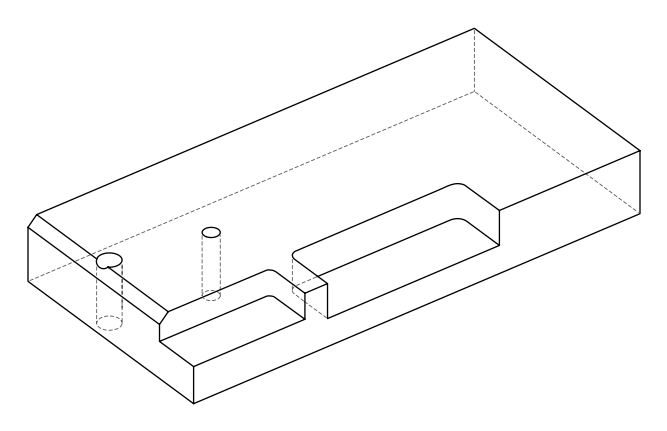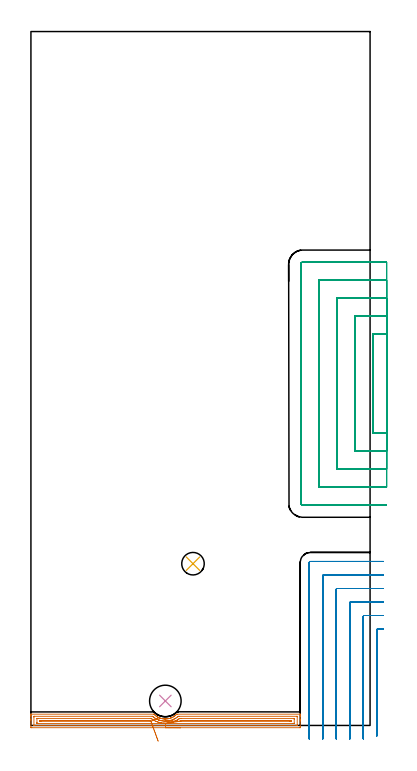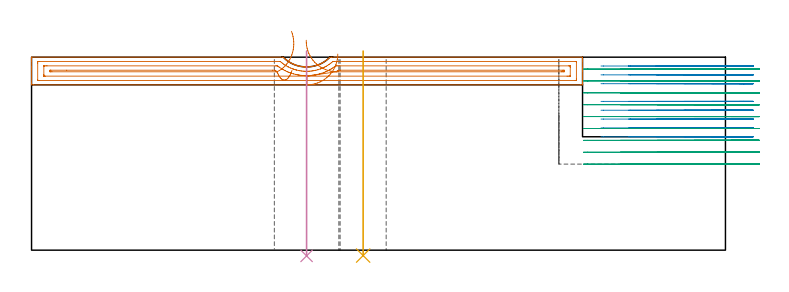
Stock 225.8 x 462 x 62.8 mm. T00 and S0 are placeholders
(PLAN: 5 operations, 4 tool changes, 54.4 min)
(1 AREA_MILL | FG_CHAMFER_SURFACE | UGT0205_001 | 5.95 min | 7483 mm3)
(2 MILL_CORNER_NOTCH_RECTANGULAR | CORNER_NOTCH_RECTANGULAR | NXT0201_011 | Follow Part, ap 3, ae 75% | 14.63 min | 138259 mm3)
(3 MILL_SLOT | SLOT_PARTIAL_RECTANGULAR | NXT0201_012 | Follow Part, ap 4, ae 75% | 33.24 min | 334316 mm3)
(4 INDEXABLE_INSERT_DRILL_THROUGH_HOLE_FROM_SOLID | STEP1HOLE | NXT0302_013 | 0.27 min | 21641 mm3)
(5 INDEXABLE_INSERT_DRILL_THROUGH_HOLE_FROM_SOLID_1 | STEP1HOLE_1 | NXT0302_001 | 0.27 min | 11061 mm3)
(TOOL UGT0205_001 | Chamfer Mill 20 x 3 x 45 deg. | D20 FL50 Z2)
(TOOL NXT0201_011 | ENDMILL 12mm [2P460-1200-NA 1630] | D12 FL38 Z6)
(TOOL NXT0201_012 | ENDMILL 16mm [2P460-1600-NA 1630] | D16 FL38 Z6)
(TOOL NXT0302_013 | Index. Insert Drill 21mm [880-D2100L25-05] | D21 PA176 FL105 Z2)
(TOOL NXT0302_001 | Index. Insert Drill 15mm [880-D1500L20-05] | D15 PA176 FL75 Z2)
(OP 1 AREA_MILL)
G17 G21 G94 G90
T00 M6
G54
G17 G0 G90 X99.65 Y-1.5 S1061 M3
G43 Z72.8 H0
Z63.8
G94 G1 X99.612 Z62.928 F250.
X99.498 Z62.064
X99.309 Z61.212
X99.047 Z60.38
X98.713 Z59.574
X98.31 Z58.8
X97.842 Z58.064
X97.31 Z57.372
X96.721 Z56.729
X96.078 Z56.14
X95.386 Z55.608
X94.65 Z55.14
X93.876 Z54.737
X93.07 Z54.403
X92.238 Z54.141
X91.387 Z53.952
X90.522 Z53.838
X89.65 Z53.8
X0.581 Y-1.499 Z53.801
X0.07 Y-1.494 Z53.803
X0.008 Y-1.491 Z53.806
X0. Y-0.986 Z54.31
Y3.443 Z58.737
Y4.059 Z59.357
Y4.329 Z59.626
Y6.101 Z61.396
Y6.64 Z61.938
Y6.987 Z62.285
Y7.188 Z62.487
X0.007 Y7.48 Z62.771
X0.01 Y7.497 Z62.788
X0.135 Y7.5 Z62.8
X81.634
X81.947 Y7.498 Z62.785
X82.012 Y7.44 Z62.739
X82.053 Y7.399 Z62.698
X82.432 Y7.044 Z62.344
X82.732 Y6.78 Z62.08
X82.821 Y6.702 Z62.001
X82.855 Y6.675 Z61.974
X82.947 Y6.6 Z61.9
X83.118 Y6.474 Z61.772
X83.224 Y6.396 Z61.692
X83.39 Y6.272 Z61.571
X83.841 Y5.96 Z61.258
X83.876 Y5.938 Z61.237
X84.063 Y5.822 Z61.119
X84.093 Y5.805 Z61.102
X84.397 Y5.631 Z60.929
X84.751 Y5.443 Z60.739
X85.113 Y5.27 Z60.569
X85.179 Y5.239 Z60.537
X85.429 Y5.131 Z60.43
X85.493 Y5.105 Z60.4
X85.58 Y5.067 Z60.363
X85.628 Y5.046 Z60.342
X85.79 Y4.983 Z60.278
X85.892 Y4.942 Z60.238
X86.206 Y4.836 Z60.133
X86.522 Y4.739 Z60.035
X86.944 Y4.624 Z59.923
X86.968 Y4.618 Z59.917
X87.374 Y4.526 Z59.825
X87.416 Y4.516 Z59.816
X87.862 Y4.439 Z59.732
X87.869 Y4.438 Z59.731
X88.309 Y4.375 Z59.673
X88.699 Y4.339 Z59.638
X88.756 Y4.334 Z59.631
X88.759
X88.859 Y4.329 Z59.627
X88.97 Y4.322 Z59.622
X89.203 Y4.31 Z59.61
X89.399 Y4.308 Z59.608
Y4.31 Z59.609
X89.583 Z59.603
X89.65 Y4.309
X90.097 Y4.324 Z59.623
X90.544 Y4.362 Z59.653
X90.991 Y4.414 Z59.711
X91.431 Y4.487 Z59.784
X91.438 Y4.488 Z59.786
X91.884 Y4.581 Z59.881
X92.332 Y4.696 Z59.996
X92.778 Y4.83 Z60.129
X93.043 Y4.919 Z60.219
X93.106 Y4.941 Z60.239
X93.213 Y4.987 Z60.281
X93.473 Y5.092 Z60.389
X93.658 Y5.168 Z60.465
X93.672 Y5.174 Z60.471
X94.121 Y5.381 Z60.68
X94.566 Y5.61 Z60.908
X94.784 Y5.736 Z61.034
X94.933 Y5.822 Z61.119
X95.459 Y6.162 Z61.46
X95.823 Y6.426 Z61.724
X96.178 Y6.702 Z62.001
X96.33 Y6.832 Z62.127
X96.353 Y6.851 Z62.147
X96.763 Y7.225 Z62.524
X96.975 Y7.429 Z62.728
X96.982 Y7.436 Z62.735
X97.043 Y7.499 Z62.785
X97.666 Y7.5 Z62.8
X179.165
X179.29 Y7.497 Z62.788
X179.293 Y7.48 Z62.771
X179.3 Y7.188 Z62.486
Y6.64 Z61.938
Y6.101 Z61.396
Y4.059 Z59.357
Y3.443 Z58.737
Y3.003 Z58.297
Y-0.678 Z54.619
X179.297 Y-0.986 Z54.31
X179.292 Y-1.491 Z53.806
X179.23 Y-1.494 Z53.803
X178.719 Y-1.5 Z53.8
X89.65
Y-0.086 Z55.214
X2.347
X2.142 Y-0.082 Z55.218
X2.042 Y-0.079 Z55.221
X2.009 Y-0.07 Z55.23
X2.007 Y-0.039 Z55.261
X2.003 Y0.041 Z55.341
X2. Y0.259 Z55.559
X2.001 Y5.574 Z60.874
X2.006 Y5.935 Z61.235
X2.01 Y6.037 Z61.337
X2.016 Y6.08 Z61.38
X2.035 Y6.081 Z61.381
X2.143 Y6.083 Z61.383
X2.362 Y6.086 Z61.386
X80.758
X80.867 Y6.084 Z61.384
X80.921 Y6.081 Z61.381
X80.944 Y6.079 Z61.379
X81.013 Y6.025 Z61.325
X81.388 Y5.723 Z61.023
X81.634 Y5.534 Z60.834
X82.071 Y5.215 Z60.515
X82.524 Y4.904 Z60.204
X82.765 Y4.754 Z60.054
X83.299 Y4.444 Z59.744
X83.441 Y4.368 Z59.668
X83.519 Y4.329 Z59.629
X84.306 Y3.966 Z59.266
X84.933 Y3.705 Z59.005
X85.197 Y3.609 Z58.909
X85.246 Y3.592 Z58.892
X85.288 Y3.579 Z58.879
X85.724 Y3.443 Z58.743
X86.087 Y3.344 Z58.644
X86.222 Y3.309 Z58.609
X86.978 Y3.143 Z58.443
X87.347 Y3.075 Z58.375
X87.869 Y3.001 Z58.301
X88.364 Y2.95 Z58.25
X88.759 Y2.922 Z58.222
X89.303 Y2.902 Z58.202
X89.65 Y2.899 Z58.199
X90.179 Y2.917 Z58.217
X90.541 Y2.942 Z58.242
X91.001 Y2.986 Z58.286
X91.431 Y3.04 Z58.34
X91.778 Y3.098 Z58.398
X92.322 Y3.205 Z58.505
X92.519 Y3.247 Z58.547
X93.213 Y3.425 Z58.725
X93.227 Y3.429 Z58.729
X93.274 Y3.443 Z58.743
X93.985 Y3.678 Z58.978
X94.103 Y3.722 Z59.022
X94.535 Y3.9 Z59.2
X94.994 Y4.1 Z59.4
X95.151 Y4.173 Z59.473
X95.47 Y4.329 Z59.629
X95.741 Y4.472 Z59.772
X95.885 Y4.552 Z59.852
X96.303 Y4.799 Z60.099
X96.776 Y5.098 Z60.398
X96.845 Y5.145 Z60.445
X96.943 Y5.215 Z60.515
X97.355 Y5.524 Z60.824
X97.666 Y5.764 Z61.064
X98.03 Y6.059 Z61.359
X98.068 Y6.079 Z61.379
X98.572 Y6.086 Z61.386
X176.953
X177.158 Y6.082 Z61.382
X177.258 Y6.079 Z61.379
X177.291 Y6.07 Z61.37
X177.293 Y6.039 Z61.339
X177.297 Y5.959 Z61.259
X177.3 Y5.741 Z61.041
X177.299 Y0.426 Z55.726
X177.294 Y0.065 Z55.365
X177.29 Y-0.037 Z55.263
X177.284 Y-0.08 Z55.22
X177.265 Y-0.081 Z55.219
X177.157 Y-0.083 Z55.217
X176.938 Y-0.086 Z55.214
X89.65
Y1.328 Z56.628
X4.488 Y1.329 Z56.629
X4.144 Y1.331 Z56.631
X4.03 Y1.333 Z56.633
X4.017 Y1.334 Z56.634
X4.01 Y1.358 Z56.658
X4.005 Y1.433 Z56.733
X4.002 Y1.528 Z56.828
X4. Y1.671 Z56.971
Y1.814 Z57.114
X4.001 Y4.471 Z59.771
X4.007 Y4.614 Z59.914
X4.01 Y4.653 Z59.953
X4.02 Y4.665 Z59.965
X4.058 Y4.667 Z59.967
X4.144 Y4.669 Z59.969
X4.69 Y4.671 Z59.971
X5.034 Y4.672 Z59.972
X79.508 Y4.671 Z59.971
X79.852 Y4.669 Z59.969
X79.967 Y4.667 Z59.967
X80.006 Y4.665 Z59.965
X80.042 Y4.648 Z59.948
X80.119 Y4.595 Z59.895
X80.492 Y4.329 Z59.629
X80.743 Y4.153 Z59.453
X81.301 Y3.774 Z59.074
X81.634 Y3.579 Z58.879
X81.873 Y3.443 Z58.743
X82.296 Y3.216 Z58.516
X82.524 Y3.103 Z58.403
X83.178 Y2.793 Z58.093
X83.415 Y2.692 Z57.992
X83.746 Y2.557 Z57.857
X84.306 Y2.35 Z57.65
X84.619 Y2.246 Z57.546
X85.197 Y2.076 Z57.376
X85.847 Y1.91 Z57.21
X86.087 Y1.856 Z57.156
X86.488 Y1.772 Z57.072
X86.969 Y1.68 Z56.98
X86.978 Y1.678 Z56.978
X87.028 Y1.671 Z56.971
X87.869 Y1.569 Z56.869
X87.984 Y1.557 Z56.857
X88.339 Y1.531 Z56.831
X88.759 Y1.504 Z56.804
X88.936 Y1.495 Z56.795
X89.197 Y1.49 Z56.79
X89.65 Y1.485 Z56.785
X89.835 Y1.487 Z56.787
X90.121 Y1.498 Z56.798
X90.541 Y1.519 Z56.819
X90.684 Y1.529 Z56.829
X91.154 Y1.571 Z56.871
X91.431 Y1.599 Z56.899
X91.497 Y1.606 Z56.906
X91.974 Y1.671 Z56.971
X92.271 Y1.722 Z57.022
X92.322 Y1.731 Z57.031
X93.009 Y1.874 Z57.174
X93.213 Y1.921 Z57.221
X93.718 Y2.055 Z57.355
X94.103 Y2.163 Z57.463
X94.403 Y2.259 Z57.559
X94.994 Y2.453 Z57.753
X95.071 Y2.481 Z57.781
X95.264 Y2.557 Z57.857
X95.698 Y2.743 Z58.043
X95.885 Y2.826 Z58.126
X96.308 Y3.022 Z58.322
X96.776 Y3.253 Z58.553
X96.901 Y3.318 Z58.618
X97.13 Y3.443 Z58.743
X97.467 Y3.641 Z58.941
X97.666 Y3.763 Z59.063
X98.01 Y3.987 Z59.287
X98.516 Y4.329 Z59.629
X98.54 Y4.346 Z59.646
X98.874 Y4.588 Z59.888
X98.974 Y4.661 Z59.961
X99.11 Y4.665 Z59.965
X99.448 Y4.669 Z59.969
X99.994 Y4.671 Z59.971
X100.338
X174.812
X175.156 Y4.669 Z59.969
X175.27 Y4.667 Z59.967
X175.283 Y4.665 Z59.965
X175.29 Y4.642 Z59.942
X175.295 Y4.567 Z59.867
X175.298 Y4.472 Z59.772
X175.3 Y4.329 Z59.629
Y4.186 Z59.486
X175.299 Y1.529 Z56.829
X175.293 Y1.386 Z56.686
X175.29 Y1.347 Z56.647
X175.28 Y1.335 Z56.635
X175.242 Y1.333 Z56.633
X175.156 Y1.331 Z56.631
X174.61 Y1.329 Z56.629
X174.266 Y1.328 Z56.628
X89.65
X99.126 Y2.749 Z58.049
X99.189 Y2.814 Z58.114
X99.254 Y2.86 Z58.16
X99.448 Y2.994 Z58.294
X99.718 Y3.174 Z58.474
X99.83 Y3.248 Z58.548
X100.338 Y3.255 Z58.555
X100.526 Y3.257 Z58.557
X172.672
X173.188 Y3.253 Z58.553
X173.273 Y3.25 Z58.55
X173.291 Y3.247 Z58.547
X173.293 Y3.23 Z58.53
X173.297 Y3.184 Z58.484
X173.299 Y3. Z58.3
X173.297 Y2.816 Z58.116
X173.293 Y2.77 Z58.07
X173.291 Y2.753 Z58.053
X173.273 Y2.75 Z58.05
X173.185 Y2.746 Z58.046
X172.671 Y2.743 Z58.043
X172.484
X99.807
X99.448 Y2.744 Z58.044
X99.258 Y2.746 Z58.046
X99.126 Y2.749 Z58.049
X98.256 Y2.772 Z58.11
X97.395 Y2.794 Z58.246
X96.549 Y2.816 Z58.456
X95.724 Y2.837 Z58.74
X94.927 Y2.857 Z59.094
X94.164 Y2.877 Z59.517
X93.441 Y2.895 Z60.005
X92.763 Y2.913 Z60.553
X92.135 Y2.929 Z61.159
X91.563 Y2.944 Z61.817
X91.05 Y2.957 Z62.523
X90.6 Y2.968 Z63.27
X90.218 Y2.978 Z64.054
X89.905 Y2.986 Z64.868
X89.664 Y2.993 Z65.707
X89.497 Y2.997 Z66.563
X89.405 Y2.999 Z67.431
X89.39 Y3. Z68.303
G0 X84.583 Y5.003 Z71.205
G1 X84.864 Y5.138 Z70.39
X85.08 Y5.243 Z69.552
X85.23 Y5.315 Z68.695
X85.312 Y5.354 Z67.828
X85.325 Y5.361 Z66.955
X85.27 Y5.334 Z66.085
X85.147 Y5.275 Z65.224
X84.956 Y5.183 Z64.377
X84.7 Y5.059 Z63.552
X84.38 Y4.905 Z62.756
X83.999 Y4.721 Z61.993
X83.559 Y4.509 Z61.27
X83.064 Y4.271 Z60.592
X82.518 Y4.007 Z59.965
X81.925 Y3.721 Z59.393
X81.289 Y3.415 Z58.88
X80.615 Y3.09 Z58.431
X79.909 Y2.749 Z58.049
X79.905 Y2.748 Z58.048
X79.852 Y2.745 Z58.045
X79.665 Y2.743 Z58.043
X6.629
X6.112 Y2.747 Z58.047
X6.027 Y2.75 Z58.05
X6.009 Y2.753 Z58.053
X6.007 Y2.77 Z58.07
X6.003 Y2.816 Z58.116
X6.001 Y3. Z58.3
X6.003 Y3.184 Z58.484
X6.007 Y3.23 Z58.53
X6.009 Y3.247 Z58.547
X6.027 Y3.25 Z58.55
X6.115 Y3.254 Z58.554
X6.298 Y3.256 Z58.556
X11.444 Y3.257 Z58.557
X78.444
X78.962 Y3.256 Z58.556
X79.152 Y3.253 Z58.553
X79.163 Y3.251 Z58.551
X79.245 Y3.199 Z58.499
X79.557 Y2.992 Z58.292
X79.852 Y2.793 Z58.093
X79.908 Y2.752 Z58.052
X79.909 Y2.749 Z58.049
X80.135 Y2.128 Z57.48
X80.377 Y1.462 Z56.971
X80.634 Y0.758 Z56.525
X80.903 Y0.019 Z56.147
X81.182 Y-0.748 Z55.838
X81.469 Y-1.537 Z55.602
X81.762 Y-2.342 Z55.44
X82.059 Y-3.158 Z55.353
X82.358 Y-3.977 Z55.342
X82.655 Y-4.795 Z55.407
X82.95 Y-5.604 Z55.547
X83.239 Y-6.398 Z55.763
X83.521 Y-7.172 Z56.051
X83.793 Y-7.919 Z56.41
X84.053 Y-8.634 Z56.836
X84.3 Y-9.312 Z57.328
X84.531 Y-9.946 Z57.88
X84.744 Y-10.533 Z58.489
G0 Z72.8
M5
M2
(OP 2 MILL_CORNER_NOTCH_RECTANGULAR)
G17 G21 G94 G90
T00 M6
G54
G17 G0 G90 X234.8 Y64.2 S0 M3
G43 Z72.8 H1
Z59.922
G94 G1 X231.8 F250.
X230.895 F500.
G3 X230.3 Y63.605 R0.6
G1 Y-3.969
Y-6.969 F250.
G0 Z72.8
X234.8 Y73.2
Z59.922
G1 X231.8
X221.895 F500.
G3 X221.3 Y72.605 R0.6
G1 Y-5.812
Y-6.
X221.284 Y-9. F250.
G0 Z72.8
X234.8 Y82.2
Z59.922
G1 X231.8
X212.896 F500.
G3 X212.3 Y81.604 R0.6
G1 Y-5.812
X212.299 Y-6.
X212.278 Y-9. F250.
G0 Z72.8
X234.8 Y91.2
Z59.922
G1 X231.8
X203.896 F500.
G3 X203.3 Y90.604 R0.6
G1 Y-5.812
X203.299 Y-6.
X203.268 Y-9. F250.
G0 Z72.8
X234.8 Y100.2
Z59.922
G1 X231.8
X194.896 F500.
G3 X194.3 Y99.604 R0.6
G1 Y-5.812
X194.298 Y-6.
X194.235 Y-8.999 F250.
G0 Z72.8
X234.8 Y109.2
Z59.922
G1 X231.8
X186.1 F500.
G3 X185.3 Y108.4 R0.8
G1 Y-5.812
Y-8.812 F250.
G0 Z72.8
X234.8 Y64.2
Z57.044
G1 X231.8
X230.895 F500.
G3 X230.3 Y63.605 R0.6
G1 Y-3.969
Y-6.969 F250.
G0 Z72.8
X234.8 Y73.2
Z57.044
G1 X231.8
X221.896 F500.
G3 X221.3 Y72.605 R0.6
G1 Y-6.
Y-9. F250.
G0 Z72.8
X234.8 Y82.2
Z57.044
G1 X231.8
X212.896 F500.
G3 X212.3 Y81.604 R0.6
G1 Y-6.
Y-9. F250.
G0 Z72.8
X234.8 Y91.2
Z57.044
G1 X231.8
X203.896 F500.
G3 X203.3 Y90.604 R0.6
G1 Y-6.
Y-9. F250.
G0 Z72.8
X234.8 Y100.2
Z57.044
G1 X231.8
X194.896 F500.
G3 X194.3 Y99.604 R0.6
G1 Y-6.
Y-9. F250.
G0 Z72.8
X234.8 Y109.2
Z57.044
G1 X231.8
X186.1 F500.
G3 X185.3 Y108.4 R0.8
G1 Y-6.
Y-9. F250.
G0 Z72.8
X234.8 Y64.2
Z54.167
G1 X231.8
X230.895 F500.
G3 X230.3 Y63.605 R0.6
G1 Y-3.969
Y-6.969 F250.
G0 Z72.8
X234.8 Y73.2
Z54.167
G1 X231.8
X221.896 F500.
G3 X221.3 Y72.605 R0.6
G1 Y-6.
Y-9. F250.
G0 Z72.8
X234.8 Y82.2
Z54.167
G1 X231.8
X212.896 F500.
G3 X212.3 Y81.604 R0.6
G1 Y-6.
Y-9. F250.
G0 Z72.8
X234.8 Y91.2
Z54.167
G1 X231.8
X203.896 F500.
G3 X203.3 Y90.604 R0.6
G1 Y-6.
Y-9. F250.
G0 Z72.8
X234.8 Y100.2
Z54.167
G1 X231.8
X194.896 F500.
G3 X194.3 Y99.604 R0.6
G1 Y-6.
Y-9. F250.
G0 Z72.8
X234.8 Y109.2
Z54.167
G1 X231.8
X186.1 F500.
G3 X185.3 Y108.4 R0.8
G1 Y-6.
Y-9. F250.
G0 Z72.8
X234.8 Y64.2
Z51.289
G1 X231.8
X230.895 F500.
G3 X230.3 Y63.605 R0.6
G1 Y-3.969
Y-6.969 F250.
G0 Z72.8
X234.8 Y73.2
Z51.289
G1 X231.8
X221.896 F500.
G3 X221.3 Y72.604 R0.6
G1 Y-6.
Y-9. F250.
G0 Z72.8
X234.8 Y82.2
Z51.289
G1 X231.8
X212.896 F500.
G3 X212.3 Y81.604 R0.6
G1 Y-6.
Y-9. F250.
G0 Z72.8
X234.8 Y91.2
Z51.289
G1 X231.8
X203.896 F500.
G3 X203.3 Y90.604 R0.6
G1 Y-6.
Y-9. F250.
G0 Z72.8
X234.8 Y100.2
Z51.289
G1 X231.8
X194.896 F500.
G3 X194.3 Y99.604 R0.6
G1 Y-6.
Y-9. F250.
G0 Z72.8
X234.8 Y109.2
Z51.289
G1 X231.8
X186.1 F500.
G3 X185.3 Y108.4 R0.8
G1 Y-6.
Y-9. F250.
G0 Z72.8
X234.8 Y64.2
Z48.411
G1 X231.8
X230.895 F500.
G3 X230.3 Y63.605 R0.6
G1 Y-3.969
Y-6.969 F250.
G0 Z72.8
X234.8 Y73.2
Z48.411
G1 X231.8
X221.896 F500.
G3 X221.3 Y72.604 R0.6
G1 Y-6.
Y-9. F250.
G0 Z72.8
X234.8 Y82.2
Z48.411
G1 X231.8
X212.896 F500.
G3 X212.3 Y81.604 R0.6
G1 Y-6.
Y-9. F250.
G0 Z72.8
X234.8 Y91.2
Z48.411
G1 X231.8
X203.896 F500.
G3 X203.3 Y90.604 R0.6
G1 Y-6.
Y-9. F250.
G0 Z72.8
X234.8 Y100.2
Z48.411
G1 X231.8
X194.896 F500.
G3 X194.3 Y99.604 R0.6
G1 Y-6.
Y-9. F250.
G0 Z72.8
X234.8 Y109.2
Z48.411
G1 X231.8
X186.1 F500.
G3 X185.3 Y108.4 R0.8
G1 Y-6.
Y-9. F250.
G0 Z72.8
X234.8 Y64.2
Z45.533
G1 X231.8
X230.895 F500.
G3 X230.3 Y63.605 R0.6
G1 Y-3.969
Y-6.969 F250.
G0 Z72.8
X234.8 Y73.2
Z45.533
G1 X231.8
X221.896 F500.
G3 X221.3 Y72.604 R0.6
G1 Y-6.
Y-9. F250.
G0 Z72.8
X234.8 Y82.2
Z45.533
G1 X231.8
X212.896 F500.
G3 X212.3 Y81.604 R0.6
G1 Y-6.
Y-9. F250.
G0 Z72.8
X234.8 Y91.2
Z45.533
G1 X231.8
X203.896 F500.
G3 X203.3 Y90.604 R0.6
G1 Y-6.
Y-9. F250.
G0 Z72.8
X234.8 Y100.2
Z45.533
G1 X231.8
X194.896 F500.
G3 X194.3 Y99.604 R0.6
G1 Y-6.
Y-9. F250.
G0 Z72.8
X234.8 Y109.2
Z45.533
G1 X231.8
X186.1 F500.
G3 X185.3 Y108.4 R0.8
G1 Y-6.
Y-9. F250.
G0 Z72.8
X234.8 Y64.2
Z42.656
G1 X231.8
X230.895 F500.
G3 X230.3 Y63.605 R0.6
G1 Y-3.969
Y-6.969 F250.
G0 Z72.8
X234.8 Y73.2
Z42.656
G1 X231.8
X221.896 F500.
G3 X221.3 Y72.604 R0.6
G1 Y-6.
Y-9. F250.
G0 Z72.8
X234.8 Y82.2
Z42.656
G1 X231.8
X212.896 F500.
G3 X212.3 Y81.604 R0.6
G1 Y-6.
Y-9. F250.
G0 Z72.8
X234.8 Y91.2
Z42.656
G1 X231.8
X203.896 F500.
G3 X203.3 Y90.604 R0.6
G1 Y-6.
Y-9. F250.
G0 Z72.8
X234.8 Y100.2
Z42.656
G1 X231.8
X194.896 F500.
G3 X194.3 Y99.604 R0.6
G1 Y-6.
Y-9. F250.
G0 Z72.8
X234.8 Y109.2
Z42.656
G1 X231.8
X186.1 F500.
G3 X185.3 Y108.4 R0.8
G1 Y-6.
Y-9. F250.
G0 Z72.8
X234.8 Y64.2
Z39.778
G1 X231.8
X230.895 F500.
G3 X230.3 Y63.605 R0.6
G1 Y-3.969
Y-6.969 F250.
G0 Z72.8
X234.8 Y73.2
Z39.778
G1 X231.8
X221.896 F500.
G3 X221.3 Y72.604 R0.6
G1 Y-6.
Y-9. F250.
G0 Z72.8
X234.8 Y82.2
Z39.778
G1 X231.8
X212.896 F500.
G3 X212.3 Y81.604 R0.6
G1 Y-6.
Y-9. F250.
G0 Z72.8
X234.8 Y91.2
Z39.778
G1 X231.8
X203.896 F500.
G3 X203.3 Y90.604 R0.6
G1 Y-6.
Y-9. F250.
G0 Z72.8
X234.8 Y100.2
Z39.778
G1 X231.8
X194.896 F500.
G3 X194.3 Y99.604 R0.6
G1 Y-6.
Y-9. F250.
G0 Z72.8
X234.8 Y109.2
Z39.778
G1 X231.8
X186.1 F500.
G3 X185.3 Y108.4 R0.8
G1 Y-6.
Y-9. F250.
G0 Z72.8
X234.8 Y64.2
Z36.9
G1 X231.8
X230.895 F500.
G3 X230.3 Y63.605 R0.6
G1 Y-3.969
Y-6.969 F250.
G0 Z72.8
X234.8 Y73.2
Z36.9
G1 X231.8
X221.896 F500.
G3 X221.3 Y72.604 R0.6
G1 Y-6.
Y-9. F250.
G0 Z72.8
X234.8 Y82.2
Z36.9
G1 X231.8
X212.896 F500.
G3 X212.3 Y81.604 R0.6
G1 Y-6.
Y-9. F250.
G0 Z72.8
X234.8 Y91.2
Z36.9
G1 X231.8
X203.896 F500.
G3 X203.3 Y90.604 R0.6
G1 Y-6.
Y-9. F250.
G0 Z72.8
X234.8 Y100.2
Z36.9
G1 X231.8
X194.896 F500.
G3 X194.3 Y99.604 R0.6
G1 Y-6.
Y-9. F250.
G0 Z72.8
X234.8 Y109.2
Z36.9
G1 X231.8
X186.1 F500.
G3 X185.3 Y108.4 R0.8
G1 Y-6.
Y-9. F250.
G0 Z72.8
M5
M2
(OP 3 MILL_SLOT)
G17 G21 G94 G90
T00 M6
G54
G17 G0 G90 X236.8 Y260.5 S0 M3
G43 Z72.8 H1
Z58.933
G94 G1 X233.8 F250.
X227.6 F500.
Y194.6
X233.8
X236.8 F250.
Y272.5
X233.8
X215.6 F500.
Y182.6
X233.8
X236.8 F250.
Y284.5
X233.8
X203.6 F500.
Y170.6
X233.8
X236.8 F250.
Y296.5
X233.8
X191.6 F500.
Y158.6
X233.8
X236.8 F250.
Y308.5
X233.8
X181. F500.
G3 X179.6 Y307.1 R1.4
G1 Y148.
G3 X181. Y146.6 R1.4
G1 X233.8
X236.8 F250.
G0 Y260.5 Z55.067
G1 X233.8
X227.6 F500.
Y194.6
X233.8
X236.8 F250.
Y272.5
X233.8
X215.6 F500.
Y182.6
X233.8
X236.8 F250.
Y284.5
X233.8
X203.6 F500.
Y170.6
X233.8
X236.8 F250.
Y296.5
X233.8
X191.6 F500.
Y158.6
X233.8
X236.8 F250.
Y308.5
X233.8
X181. F500.
G3 X179.6 Y307.1 R1.4
G1 Y148.
G3 X181. Y146.6 R1.4
G1 X233.8
X236.8 F250.
G0 Y260.5 Z51.2
G1 X233.8
X227.6 F500.
Y194.6
X233.8
X236.8 F250.
Y272.5
X233.8
X215.6 F500.
Y182.6
X233.8
X236.8 F250.
Y284.5
X233.8
X203.6 F500.
Y170.6
X233.8
X236.8 F250.
Y296.5
X233.8
X191.6 F500.
Y158.6
X233.8
X236.8 F250.
Y308.5
X233.8
X181. F500.
G3 X179.6 Y307.1 R1.4
G1 Y148.
G3 X181. Y146.6 R1.4
G1 X233.8
X236.8 F250.
G0 Y260.5 Z47.333
G1 X233.8
X227.6 F500.
Y194.6
X233.8
X236.8 F250.
Y272.5
X233.8
X215.6 F500.
Y182.6
X233.8
X236.8 F250.
Y284.5
X233.8
X203.6 F500.
Y170.6
X233.8
X236.8 F250.
Y296.5
X233.8
X191.6 F500.
Y158.6
X233.8
X236.8 F250.
Y308.5
X233.8
X181. F500.
G3 X179.6 Y307.1 R1.4
G1 Y148.
G3 X181. Y146.6 R1.4
G1 X233.8
X236.8 F250.
G0 Y260.5 Z43.467
G1 X233.8
X227.6 F500.
Y194.6
X233.8
X236.8 F250.
Y272.5
X233.8
X215.6 F500.
Y182.6
X233.8
X236.8 F250.
Y284.5
X233.8
X203.6 F500.
Y170.6
X233.8
X236.8 F250.
Y296.5
X233.8
X191.6 F500.
Y158.6
X233.8
X236.8 F250.
Y308.5
X233.8
X181. F500.
G3 X179.6 Y307.1 R1.4
G1 Y148.
G3 X181. Y146.6 R1.4
G1 X233.8
X236.8 F250.
G0 Y260.5 Z39.6
G1 X233.8
X227.6 F500.
Y194.6
X233.8
X236.8 F250.
Y272.5
X233.8
X215.6 F500.
Y182.6
X233.8
X236.8 F250.
Y284.5
X233.8
X203.6 F500.
Y170.6
X233.8
X236.8 F250.
Y296.5
X233.8
X191.6 F500.
Y158.6
X233.8
X236.8 F250.
Y308.5
X233.8
X181. F500.
G3 X179.6 Y307.1 R1.4
G1 Y148.
G3 X181. Y146.6 R1.4
G1 X233.8
X236.8 F250.
G0 Y260.5 Z35.733
G1 X233.8
X227.6 F500.
Y194.6
X233.8
X236.8 F250.
Y272.5
X233.8
X215.6 F500.
Y182.6
X233.8
X236.8 F250.
Y284.5
X233.8
X203.6 F500.
Y170.6
X233.8
X236.8 F250.
Y296.5
X233.8
X191.6 F500.
Y158.6
X233.8
X236.8 F250.
Y308.5
X233.8
X181. F500.
G3 X179.6 Y307.1 R1.4
G1 Y148.
G3 X181. Y146.6 R1.4
G1 X233.8
X236.8 F250.
G0 Y260.5 Z31.867
G1 X233.8
X227.6 F500.
Y194.6
X233.8
X236.8 F250.
Y272.5
X233.8
X215.6 F500.
Y182.6
X233.8
X236.8 F250.
Y284.5
X233.8
X203.6 F500.
Y170.6
X233.8
X236.8 F250.
Y296.5
X233.8
X191.6 F500.
Y158.6
X233.8
X236.8 F250.
Y308.5
X233.8
X181. F500.
G3 X179.6 Y307.1 R1.4
G1 Y148.
G3 X181. Y146.6 R1.4
G1 X233.8
X236.8 F250.
G0 Y260.5 Z28.
G1 X233.8
X227.6 F500.
Y194.6
X233.8
X236.8 F250.
Y272.5
X233.8
X215.6 F500.
Y182.6
X233.8
X236.8 F250.
Y284.5
X233.8
X203.6 F500.
Y170.6
X233.8
X236.8 F250.
Y296.5
X233.8
X191.6 F500.
Y158.6
X233.8
X236.8 F250.
Y308.5
X233.8
X181. F500.
G3 X179.6 Y307.1 R1.4
G1 Y148.
G3 X181. Y146.6 R1.4
G1 X233.8
X236.8 F250.
G0 Z72.8
M5
M2
(OP 4 INDEXABLE_INSERT_DRILL_THROUGH_HOLE_FROM_SOLID)
G17 G21 G94 G90
T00 M6
G54
G17 G0 G90 X89.5 Y16.3 S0 M3
G43 Z72.8 H1
G94 G81 G98 Z-1.867 F250. R64.8
G80
M5
M2
(OP 5 INDEXABLE_INSERT_DRILL_THROUGH_HOLE_FROM_SOLID_1)
G17 G21 G94 G90
T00 M6
G54
G17 G0 G90 X107.9 Y107.7 S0 M3
G43 Z72.8 H1
G94 G81 G98 Z-1.762 F250. R64.8
G80
M5
M2
